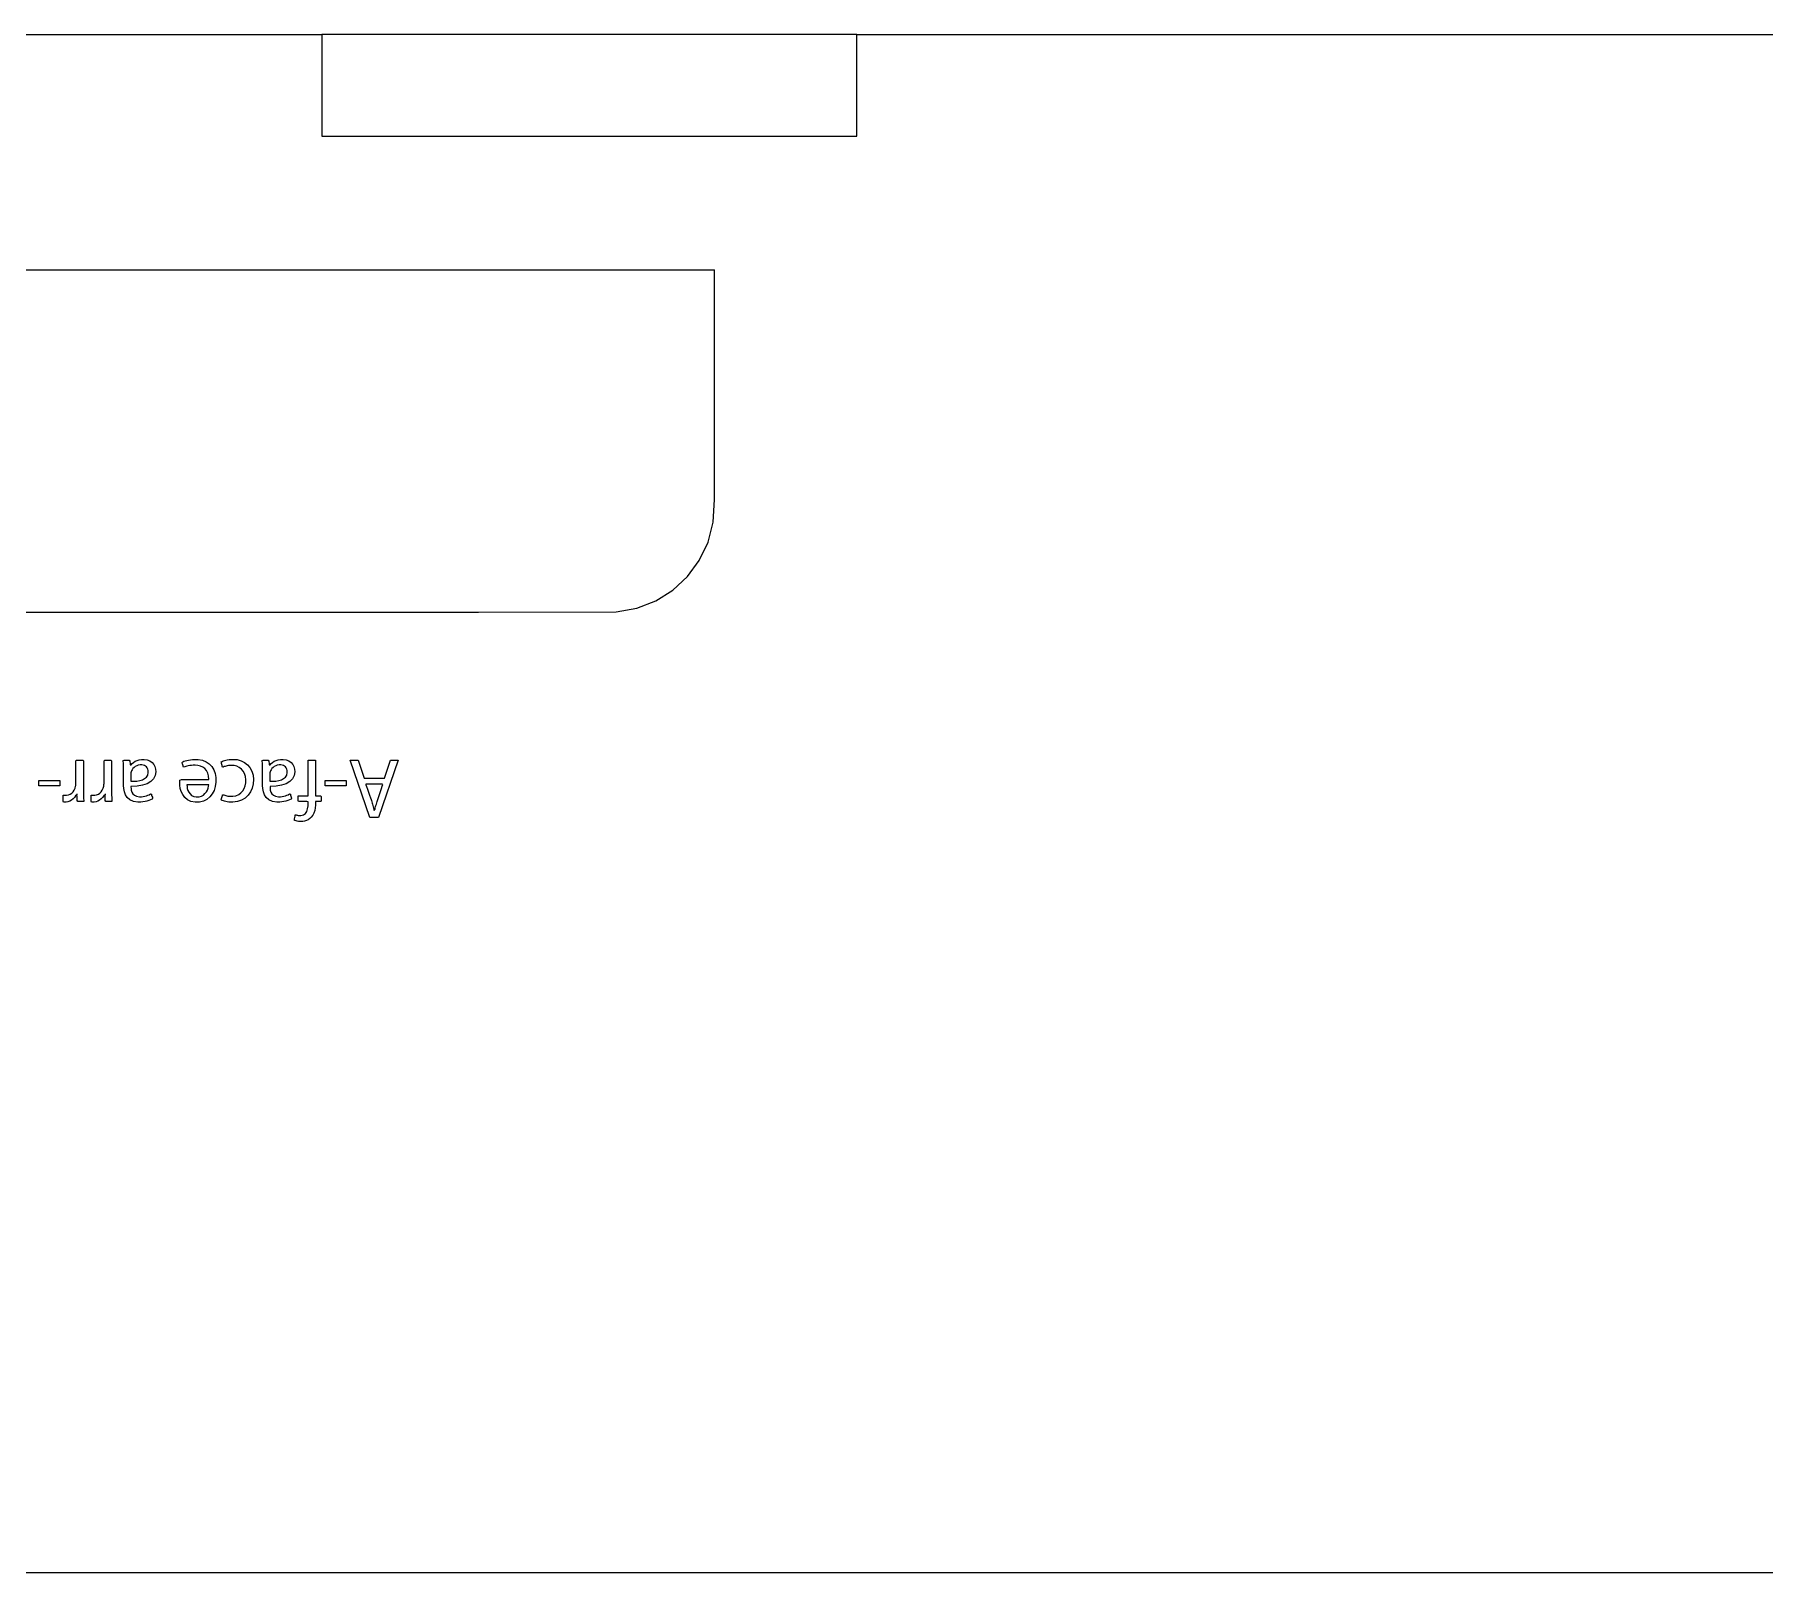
# Model space of a CAD drawing. Header units: metres. Extents: x 0 to 728, y 1000 to 1425.
# Drawn here: x 235.7 to 300.3, y 1247 to 1304.5 of the extents above; entities that cross this region are included whole.
import ezdxf

# ---------------------------------------------------------------- set-up
doc = ezdxf.new("R2010")
doc.units = ezdxf.units.M

msp = doc.modelspace()

# ---------------------------------------------------------------- linework, layer by layer
at = {"layer": 'COMPONENT1'}
for p, q in [((189.9, 1304.5), (246.402, 1304.5)), ((246.402, 1304.5), (246.402, 1300.7)), ((266.402, 1304.5), (246.402, 1304.5)), ((266.402, 1300.7), (266.402, 1304.5)), ((266.402, 1304.5), (312.1, 1304.5)), ((246.402, 1300.7), (266.402, 1300.7)), ((187.083, 1295.699), (261.083, 1295.699)), ((261.083, 1294.626), (261.083, 1295.699)), ((261.083, 1293.553), (261.083, 1294.626)), ((261.083, 1292.48), (261.083, 1293.553)), ((261.083, 1291.407), (261.083, 1292.48)), ((261.083, 1290.333), (261.083, 1291.407)), ((261.083, 1289.26), (261.083, 1290.333)), ((261.083, 1288.187), (261.083, 1289.26)), ((261.083, 1287.114), (261.083, 1288.187)), ((261.033, 1286.266), (261.083, 1287.114)), ((260.839, 1285.519), (261.033, 1286.266)), ((260.511, 1284.837), (260.839, 1285.519)), ((260.066, 1284.234), (260.511, 1284.837)), ((259.518, 1283.725), (260.066, 1284.234)), ((258.171, 1283.049), (258.881, 1283.325)), ((258.881, 1283.325), (259.518, 1283.725)), ((228.108, 1282.899), (236.156, 1282.899)), ((236.156, 1282.899), (244.205, 1282.899)), ((244.205, 1282.899), (252.254, 1282.899)), ((252.254, 1282.899), (257.403, 1282.912)), ((257.403, 1282.912), (258.171, 1283.049)), ((84.471, 1246.999), (302.001, 1246.999))]:
    msp.add_line(p, q, dxfattribs=at)
at = {"layer": 'COMPONENT6'}
for p, q in [((237.205, 1277.351), (237.229, 1277.366)), ((237.205, 1277.273), (237.205, 1277.351)), ((237.205, 1277.146), (237.205, 1277.273)), ((237.205, 1276.993), (237.205, 1277.146)), ((237.205, 1276.835), (237.205, 1276.993)), ((237.205, 1276.693), (237.205, 1276.835)), ((237.229, 1277.366), (237.269, 1277.366)), ((237.269, 1277.366), (237.32, 1277.366)), ((237.32, 1277.366), (237.374, 1277.366)), ((237.374, 1277.366), (237.424, 1277.366)), ((237.424, 1277.366), (237.463, 1277.366)), ((237.463, 1277.366), (237.485, 1277.342)), ((237.485, 1277.342), (237.485, 1277.235)), ((237.485, 1277.235), (237.485, 1277.068)), ((237.485, 1277.068), (237.485, 1276.869)), ((237.485, 1276.869), (237.485, 1276.665)), ((238.256, 1277.351), (238.28, 1277.366)), ((238.256, 1277.273), (238.256, 1277.351)), ((238.256, 1277.146), (238.256, 1277.273)), ((238.256, 1276.993), (238.256, 1277.146)), ((238.256, 1276.835), (238.256, 1276.993)), ((238.256, 1276.693), (238.256, 1276.835)), ((238.28, 1277.366), (238.32, 1277.366)), ((238.32, 1277.366), (238.371, 1277.366)), ((238.371, 1277.366), (238.425, 1277.366)), ((238.425, 1277.366), (238.475, 1277.366)), ((238.475, 1277.366), (238.514, 1277.366)), ((238.514, 1277.366), (238.535, 1277.342)), ((238.535, 1277.342), (238.535, 1277.235)), ((238.535, 1277.235), (238.535, 1277.068)), ((238.535, 1277.068), (238.535, 1276.869)), ((238.535, 1276.869), (238.535, 1276.665)), ((238.965, 1277.36), (239.006, 1277.366)), ((238.971, 1277.314), (238.965, 1277.36)), ((238.976, 1277.265), (238.971, 1277.314)), ((238.98, 1277.215), (238.976, 1277.265)), ((238.982, 1277.162), (238.98, 1277.215)), ((238.985, 1277.108), (238.982, 1277.162)), ((238.986, 1277.053), (238.985, 1277.108)), ((238.986, 1276.997), (238.986, 1277.053)), ((238.986, 1276.967), (238.986, 1276.997)), ((238.986, 1276.887), (238.986, 1276.967)), ((238.986, 1276.778), (238.986, 1276.887)), ((239.006, 1277.366), (239.052, 1277.366)), ((239.052, 1277.366), (239.104, 1277.366)), ((239.104, 1277.366), (239.154, 1277.366)), ((239.154, 1277.366), (239.193, 1277.366)), ((239.193, 1277.366), (239.218, 1277.338)), ((239.218, 1277.338), (239.222, 1277.303)), ((239.222, 1277.303), (239.227, 1277.263)), ((239.227, 1277.263), (239.231, 1277.224)), ((239.231, 1277.224), (239.235, 1277.192)), ((239.235, 1277.192), (239.263, 1277.194)), ((239.257, 1276.866), (239.256, 1276.833)), ((239.256, 1276.833), (239.256, 1276.801)), ((239.26, 1276.898), (239.257, 1276.866)), ((239.267, 1276.932), (239.26, 1276.898)), ((239.263, 1277.194), (239.307, 1277.242)), ((239.28, 1276.966), (239.267, 1276.932)), ((239.304, 1277.012), (239.28, 1276.966)), ((239.336, 1277.056), (239.304, 1277.012)), ((239.307, 1277.242), (239.361, 1277.287)), ((239.376, 1277.096), (239.336, 1277.056)), ((239.361, 1277.287), (239.422, 1277.327)), ((239.422, 1277.131), (239.376, 1277.096)), ((239.422, 1277.327), (239.492, 1277.359)), ((239.476, 1277.16), (239.422, 1277.131)), ((239.536, 1277.181), (239.476, 1277.16)), ((239.492, 1277.359), (239.569, 1277.383)), ((239.603, 1277.192), (239.536, 1277.181)), ((239.569, 1277.383), (239.653, 1277.398)), ((239.667, 1277.194), (239.603, 1277.192)), ((239.653, 1277.398), (239.753, 1277.4)), ((239.716, 1277.187), (239.667, 1277.194)), ((239.762, 1277.173), (239.716, 1277.187)), ((239.753, 1277.4), (239.87, 1277.381)), ((239.803, 1277.15), (239.762, 1277.173)), ((239.84, 1277.12), (239.803, 1277.15)), ((239.869, 1277.081), (239.84, 1277.12)), ((239.891, 1277.034), (239.869, 1277.081)), ((239.87, 1277.381), (239.968, 1277.341)), ((239.886, 1276.812), (239.907, 1276.906)), ((239.904, 1276.979), (239.891, 1277.034)), ((239.907, 1276.906), (239.904, 1276.979)), ((239.968, 1277.341), (240.049, 1277.283)), ((240.049, 1277.283), (240.111, 1277.211)), ((240.111, 1277.211), (240.155, 1277.128)), ((240.155, 1277.128), (240.18, 1277.039)), ((240.186, 1276.937), (240.162, 1276.794)), ((240.18, 1277.039), (240.186, 1276.937)), ((241.174, 1277.288), (241.196, 1277.313)), ((241.18, 1277.262), (241.174, 1277.288)), ((241.189, 1277.229), (241.18, 1277.262)), ((241.198, 1277.192), (241.189, 1277.229)), ((241.196, 1277.313), (241.24, 1277.33)), ((241.207, 1277.157), (241.198, 1277.192)), ((241.215, 1277.127), (241.207, 1277.157)), ((241.229, 1277.106), (241.215, 1277.127)), ((241.269, 1277.122), (241.229, 1277.106)), ((241.24, 1277.33), (241.291, 1277.347)), ((241.311, 1277.136), (241.269, 1277.122)), ((241.291, 1277.347), (241.349, 1277.363)), ((241.356, 1277.149), (241.311, 1277.136)), ((241.349, 1277.363), (241.413, 1277.376)), ((241.405, 1277.16), (241.356, 1277.149)), ((241.459, 1277.169), (241.405, 1277.16)), ((241.413, 1277.376), (241.484, 1277.388)), ((241.519, 1277.176), (241.459, 1277.169)), ((241.484, 1277.388), (241.561, 1277.396)), ((241.584, 1277.18), (241.519, 1277.176)), ((241.561, 1277.396), (241.645, 1277.4)), ((241.658, 1277.181), (241.584, 1277.18)), ((241.645, 1277.4), (241.779, 1277.396)), ((241.76, 1277.173), (241.658, 1277.181)), ((241.855, 1277.149), (241.76, 1277.173)), ((241.779, 1277.396), (241.935, 1277.367)), ((241.942, 1277.109), (241.855, 1277.149)), ((241.935, 1277.367), (242.072, 1277.312)), ((242.018, 1277.053), (241.942, 1277.109)), ((242.081, 1276.98), (242.018, 1277.053)), ((242.072, 1277.312), (242.189, 1277.234)), ((242.13, 1276.888), (242.081, 1276.98)), ((242.161, 1276.778), (242.13, 1276.888)), ((242.189, 1277.234), (242.285, 1277.133)), ((242.285, 1277.133), (242.359, 1277.011)), ((242.359, 1277.011), (242.41, 1276.872)), ((242.41, 1276.872), (242.437, 1276.716)), ((242.637, 1277.312), (242.668, 1277.326)), ((242.644, 1277.28), (242.637, 1277.312)), ((242.652, 1277.247), (242.644, 1277.28)), ((242.661, 1277.209), (242.652, 1277.247)), ((242.669, 1277.171), (242.661, 1277.209)), ((242.668, 1277.326), (242.707, 1277.34)), ((242.677, 1277.137), (242.669, 1277.171)), ((242.685, 1277.102), (242.677, 1277.137)), ((242.712, 1277.114), (242.685, 1277.102)), ((242.707, 1277.34), (242.753, 1277.355)), ((242.745, 1277.127), (242.712, 1277.114)), ((242.781, 1277.139), (242.745, 1277.127)), ((242.753, 1277.355), (242.805, 1277.369)), ((242.82, 1277.15), (242.781, 1277.139)), ((242.805, 1277.369), (242.864, 1277.381)), ((242.863, 1277.16), (242.82, 1277.15)), ((242.91, 1277.168), (242.863, 1277.16)), ((242.864, 1277.381), (242.928, 1277.391)), ((242.961, 1277.173), (242.91, 1277.168)), ((242.928, 1277.391), (242.997, 1277.398)), ((243.016, 1277.175), (242.961, 1277.173)), ((242.997, 1277.398), (243.071, 1277.401)), ((243.116, 1277.169), (243.016, 1277.175)), ((243.071, 1277.401), (243.227, 1277.389)), ((243.218, 1277.144), (243.116, 1277.169)), ((243.31, 1277.1), (243.218, 1277.144)), ((243.227, 1277.389), (243.376, 1277.351)), ((243.391, 1277.039), (243.31, 1277.1)), ((243.376, 1277.351), (243.508, 1277.287)), ((243.458, 1276.962), (243.391, 1277.039)), ((243.51, 1276.869), (243.458, 1276.962)), ((243.508, 1277.287), (243.62, 1277.2)), ((243.544, 1276.761), (243.51, 1276.869)), ((243.62, 1277.2), (243.711, 1277.091)), ((243.711, 1277.091), (243.78, 1276.962)), ((243.78, 1276.962), (243.825, 1276.815)), ((244.162, 1277.36), (244.203, 1277.366)), ((244.168, 1277.314), (244.162, 1277.36)), ((244.173, 1277.265), (244.168, 1277.314)), ((244.177, 1277.215), (244.173, 1277.265)), ((244.18, 1277.162), (244.177, 1277.215)), ((244.182, 1277.108), (244.18, 1277.162)), ((244.183, 1277.053), (244.182, 1277.108)), ((244.183, 1276.997), (244.183, 1277.053)), ((244.183, 1276.967), (244.183, 1276.997)), ((244.183, 1276.887), (244.183, 1276.967)), ((244.183, 1276.778), (244.183, 1276.887)), ((244.203, 1277.366), (244.249, 1277.366)), ((244.249, 1277.366), (244.302, 1277.366)), ((244.302, 1277.366), (244.351, 1277.366)), ((244.351, 1277.366), (244.391, 1277.366)), ((244.391, 1277.366), (244.415, 1277.338)), ((244.415, 1277.338), (244.419, 1277.303)), ((244.419, 1277.303), (244.424, 1277.263)), ((244.424, 1277.263), (244.428, 1277.224)), ((244.428, 1277.224), (244.432, 1277.192)), ((244.432, 1277.192), (244.46, 1277.194)), ((244.454, 1276.866), (244.453, 1276.833)), ((244.453, 1276.833), (244.453, 1276.801)), ((244.457, 1276.898), (244.454, 1276.866)), ((244.465, 1276.932), (244.457, 1276.898)), ((244.46, 1277.194), (244.505, 1277.242)), ((244.477, 1276.966), (244.465, 1276.932)), ((244.502, 1277.012), (244.477, 1276.966)), ((244.534, 1277.056), (244.502, 1277.012)), ((244.505, 1277.242), (244.558, 1277.287)), ((244.573, 1277.096), (244.534, 1277.056)), ((244.558, 1277.287), (244.619, 1277.327)), ((244.62, 1277.131), (244.573, 1277.096)), ((244.619, 1277.327), (244.689, 1277.359)), ((244.673, 1277.16), (244.62, 1277.131)), ((244.733, 1277.181), (244.673, 1277.16)), ((244.689, 1277.359), (244.766, 1277.383)), ((244.801, 1277.192), (244.733, 1277.181)), ((244.766, 1277.383), (244.85, 1277.398)), ((244.864, 1277.194), (244.801, 1277.192)), ((244.85, 1277.398), (244.951, 1277.4)), ((244.913, 1277.187), (244.864, 1277.194)), ((244.959, 1277.173), (244.913, 1277.187)), ((244.951, 1277.4), (245.067, 1277.381)), ((245.001, 1277.15), (244.959, 1277.173)), ((245.037, 1277.12), (245.001, 1277.15)), ((245.066, 1277.081), (245.037, 1277.12)), ((245.088, 1277.034), (245.066, 1277.081)), ((245.067, 1277.381), (245.166, 1277.341)), ((245.083, 1276.812), (245.104, 1276.906)), ((245.101, 1276.979), (245.088, 1277.034)), ((245.104, 1276.906), (245.101, 1276.979)), ((245.166, 1277.341), (245.246, 1277.283)), ((245.246, 1277.283), (245.308, 1277.211)), ((245.308, 1277.211), (245.352, 1277.128)), ((245.352, 1277.128), (245.377, 1277.039)), ((245.384, 1276.937), (245.359, 1276.794)), ((245.377, 1277.039), (245.384, 1276.937)), ((245.885, 1277.364), (245.952, 1277.366)), ((245.885, 1277.241), (245.885, 1277.364)), ((245.885, 1276.975), (245.885, 1277.241)), ((245.885, 1276.644), (245.885, 1276.975)), ((245.952, 1277.366), (246.019, 1277.366)), ((246.019, 1277.366), (246.088, 1277.366)), ((246.088, 1277.366), (246.162, 1277.366)), ((246.162, 1277.366), (246.162, 1277.264)), ((246.162, 1277.264), (246.162, 1277.011)), ((246.162, 1277.011), (246.162, 1276.684)), ((248.19, 1275.225), (247.46, 1277.366)), ((247.46, 1277.366), (247.755, 1277.366)), ((247.755, 1277.366), (247.984, 1276.693)), ((249.251, 1277.366), (248.521, 1275.225)), ((248.743, 1276.693), (248.965, 1277.366)), ((248.965, 1277.366), (249.251, 1277.366)), ((235.814, 1276.407), (235.814, 1276.61)), ((235.814, 1276.61), (236.599, 1276.61)), ((236.599, 1276.407), (235.814, 1276.407)), ((236.599, 1276.61), (236.599, 1276.407)), ((237.048, 1276.142), (237.097, 1276.192)), ((237.097, 1276.192), (237.138, 1276.252)), ((237.138, 1276.252), (237.17, 1276.321)), ((237.17, 1276.321), (237.192, 1276.398)), ((237.192, 1276.398), (237.197, 1276.428)), ((237.197, 1276.428), (237.201, 1276.46)), ((237.201, 1276.46), (237.204, 1276.495)), ((237.204, 1276.495), (237.205, 1276.53)), ((237.205, 1276.59), (237.205, 1276.693)), ((237.205, 1276.53), (237.205, 1276.59)), ((237.485, 1276.665), (237.485, 1276.486)), ((237.485, 1276.486), (237.485, 1276.357)), ((237.485, 1276.357), (237.485, 1276.308)), ((237.485, 1276.308), (237.485, 1276.239)), ((237.485, 1276.239), (237.485, 1276.172)), ((238.099, 1276.142), (238.148, 1276.192)), ((238.148, 1276.192), (238.189, 1276.252)), ((238.189, 1276.252), (238.221, 1276.321)), ((238.221, 1276.321), (238.243, 1276.398)), ((238.243, 1276.398), (238.248, 1276.428)), ((238.248, 1276.428), (238.252, 1276.46)), ((238.252, 1276.46), (238.255, 1276.495)), ((238.255, 1276.495), (238.256, 1276.53)), ((238.256, 1276.59), (238.256, 1276.693)), ((238.256, 1276.53), (238.256, 1276.59)), ((238.535, 1276.665), (238.535, 1276.486)), ((238.535, 1276.486), (238.535, 1276.357)), ((238.535, 1276.357), (238.535, 1276.308)), ((238.535, 1276.308), (238.536, 1276.239)), ((238.536, 1276.239), (238.536, 1276.172)), ((238.986, 1276.659), (238.986, 1276.778)), ((238.986, 1276.547), (238.986, 1276.659)), ((238.986, 1276.462), (238.986, 1276.547)), ((238.986, 1276.423), (238.986, 1276.462)), ((238.991, 1276.313), (238.986, 1276.423)), ((239.014, 1276.187), (238.991, 1276.313)), ((239.056, 1276.071), (239.014, 1276.187)), ((239.256, 1276.801), (239.256, 1276.758)), ((239.256, 1276.758), (239.256, 1276.71)), ((239.256, 1276.71), (239.256, 1276.662)), ((239.256, 1276.662), (239.256, 1276.621)), ((239.256, 1276.621), (239.256, 1276.581)), ((239.256, 1276.581), (239.369, 1276.582)), ((239.496, 1276.398), (239.262, 1276.388)), ((239.262, 1276.388), (239.262, 1276.358)), ((239.262, 1276.358), (239.264, 1276.307)), ((239.264, 1276.307), (239.274, 1276.243)), ((239.274, 1276.243), (239.295, 1276.177)), ((239.295, 1276.177), (239.331, 1276.115)), ((239.369, 1276.582), (239.481, 1276.59)), ((239.481, 1276.59), (239.588, 1276.608)), ((239.698, 1276.433), (239.496, 1276.398)), ((239.588, 1276.608), (239.687, 1276.637)), ((239.687, 1276.637), (239.772, 1276.679)), ((239.866, 1276.49), (239.698, 1276.433)), ((239.772, 1276.679), (239.84, 1276.737)), ((239.84, 1276.737), (239.886, 1276.812)), ((240.001, 1276.57), (239.866, 1276.49)), ((240.099, 1276.671), (240.001, 1276.57)), ((240.162, 1276.794), (240.099, 1276.671)), ((241.085, 1276.561), (241.087, 1276.595)), ((241.085, 1276.523), (241.085, 1276.561)), ((241.088, 1276.433), (241.085, 1276.523)), ((241.087, 1276.595), (241.09, 1276.624)), ((241.106, 1276.316), (241.088, 1276.433)), ((241.09, 1276.624), (241.149, 1276.648)), ((241.14, 1276.197), (241.106, 1276.316)), ((241.194, 1276.082), (241.14, 1276.197)), ((241.149, 1276.648), (241.276, 1276.648)), ((241.276, 1276.648), (241.449, 1276.648)), ((241.355, 1276.448), (241.357, 1276.381)), ((241.387, 1276.448), (241.355, 1276.448)), ((241.357, 1276.381), (241.368, 1276.31)), ((241.368, 1276.31), (241.389, 1276.238)), ((241.473, 1276.448), (241.387, 1276.448)), ((241.389, 1276.238), (241.422, 1276.168)), ((241.449, 1276.648), (241.645, 1276.648)), ((241.596, 1276.448), (241.473, 1276.448)), ((241.738, 1276.448), (241.596, 1276.448)), ((241.645, 1276.648), (241.84, 1276.648)), ((241.883, 1276.448), (241.738, 1276.448)), ((241.84, 1276.648), (242.009, 1276.648)), ((242.015, 1276.448), (241.883, 1276.448)), ((242.009, 1276.648), (242.129, 1276.648)), ((242.115, 1276.448), (242.015, 1276.448)), ((242.029, 1276.119), (242.079, 1276.183)), ((242.079, 1276.183), (242.117, 1276.253)), ((242.167, 1276.448), (242.115, 1276.448)), ((242.117, 1276.253), (242.145, 1276.327)), ((242.129, 1276.648), (242.174, 1276.648)), ((242.145, 1276.327), (242.163, 1276.401)), ((242.174, 1276.648), (242.161, 1276.778)), ((242.163, 1276.401), (242.167, 1276.448)), ((242.369, 1276.238), (242.3, 1276.107)), ((242.415, 1276.386), (242.369, 1276.238)), ((242.438, 1276.547), (242.415, 1276.386)), ((242.437, 1276.716), (242.438, 1276.547)), ((243.375, 1276.143), (243.445, 1276.219)), ((243.445, 1276.219), (243.499, 1276.309)), ((243.499, 1276.309), (243.536, 1276.41)), ((243.536, 1276.41), (243.557, 1276.519)), ((243.56, 1276.639), (243.544, 1276.761)), ((243.557, 1276.519), (243.56, 1276.639)), ((243.734, 1276.18), (243.645, 1276.057)), ((243.798, 1276.322), (243.734, 1276.18)), ((243.835, 1276.48), (243.798, 1276.322)), ((243.825, 1276.815), (243.843, 1276.651)), ((243.843, 1276.651), (243.835, 1276.48)), ((244.183, 1276.659), (244.183, 1276.778)), ((244.183, 1276.547), (244.183, 1276.659)), ((244.183, 1276.462), (244.183, 1276.547)), ((244.183, 1276.423), (244.183, 1276.462)), ((244.189, 1276.313), (244.183, 1276.423)), ((244.211, 1276.187), (244.189, 1276.313)), ((244.254, 1276.071), (244.211, 1276.187)), ((244.453, 1276.801), (244.453, 1276.758)), ((244.453, 1276.758), (244.453, 1276.71)), ((244.453, 1276.71), (244.453, 1276.662)), ((244.453, 1276.662), (244.453, 1276.621)), ((244.453, 1276.621), (244.453, 1276.581)), ((244.453, 1276.581), (244.566, 1276.582)), ((244.693, 1276.398), (244.46, 1276.388)), ((244.46, 1276.388), (244.46, 1276.358)), ((244.46, 1276.358), (244.462, 1276.307)), ((244.462, 1276.307), (244.471, 1276.243)), ((244.471, 1276.243), (244.492, 1276.177)), ((244.492, 1276.177), (244.529, 1276.115)), ((244.566, 1276.582), (244.678, 1276.59)), ((244.678, 1276.59), (244.786, 1276.608)), ((244.895, 1276.433), (244.693, 1276.398)), ((244.786, 1276.608), (244.884, 1276.637)), ((244.884, 1276.637), (244.969, 1276.679)), ((245.064, 1276.49), (244.895, 1276.433)), ((244.969, 1276.679), (245.037, 1276.737)), ((245.037, 1276.737), (245.083, 1276.812)), ((245.198, 1276.57), (245.064, 1276.49)), ((245.297, 1276.671), (245.198, 1276.57)), ((245.359, 1276.794), (245.297, 1276.671)), ((245.885, 1276.328), (245.885, 1276.644)), ((245.885, 1276.103), (245.885, 1276.328)), ((246.162, 1276.684), (246.162, 1276.362)), ((246.162, 1276.362), (246.162, 1276.122)), ((246.517, 1276.407), (246.517, 1276.61)), ((246.517, 1276.61), (247.302, 1276.61)), ((247.302, 1276.407), (246.517, 1276.407)), ((247.302, 1276.61), (247.302, 1276.407)), ((247.984, 1276.693), (248.743, 1276.693)), ((248.038, 1276.477), (248.047, 1276.451)), ((248.065, 1276.477), (248.038, 1276.477)), ((248.047, 1276.451), (248.07, 1276.384)), ((248.135, 1276.477), (248.065, 1276.477)), ((248.07, 1276.384), (248.103, 1276.288)), ((248.103, 1276.288), (248.141, 1276.178)), ((248.236, 1276.477), (248.135, 1276.477)), ((248.141, 1276.178), (248.179, 1276.066)), ((248.352, 1276.477), (248.236, 1276.477)), ((248.469, 1276.477), (248.352, 1276.477)), ((248.573, 1276.477), (248.469, 1276.477)), ((248.552, 1276.083), (248.591, 1276.195)), ((248.65, 1276.477), (248.573, 1276.477)), ((248.591, 1276.195), (248.628, 1276.305)), ((248.628, 1276.305), (248.659, 1276.397)), ((248.68, 1276.459), (248.65, 1276.477)), ((248.659, 1276.397), (248.68, 1276.459)), ((236.726, 1276.058), (236.761, 1276.062)), ((236.726, 1276.029), (236.726, 1276.058)), ((236.726, 1275.985), (236.726, 1276.029)), ((236.726, 1275.935), (236.726, 1275.985)), ((236.726, 1275.885), (236.726, 1275.935)), ((236.726, 1275.842), (236.726, 1275.885)), ((236.737, 1275.802), (236.726, 1275.842)), ((236.765, 1275.799), (236.737, 1275.802)), ((236.761, 1276.062), (236.799, 1276.061)), ((236.796, 1275.797), (236.765, 1275.799)), ((236.835, 1275.798), (236.796, 1275.797)), ((236.799, 1276.061), (236.856, 1276.062)), ((236.906, 1275.811), (236.835, 1275.798)), ((236.856, 1276.062), (236.927, 1276.076)), ((236.974, 1275.835), (236.906, 1275.811)), ((236.927, 1276.076), (236.991, 1276.103)), ((237.037, 1275.871), (236.974, 1275.835)), ((236.991, 1276.103), (237.048, 1276.142)), ((237.095, 1275.918), (237.037, 1275.871)), ((237.146, 1275.975), (237.095, 1275.918)), ((237.189, 1276.041), (237.146, 1275.975)), ((237.242, 1276.079), (237.189, 1276.041)), ((237.241, 1276.117), (237.242, 1276.079)), ((237.244, 1276.026), (237.242, 1276.079)), ((237.247, 1275.967), (237.244, 1276.026)), ((237.249, 1275.91), (237.247, 1275.967)), ((237.251, 1275.863), (237.249, 1275.91)), ((237.274, 1275.829), (237.251, 1275.863)), ((237.309, 1275.829), (237.274, 1275.829)), ((237.353, 1275.829), (237.309, 1275.829)), ((237.401, 1275.829), (237.353, 1275.829)), ((237.444, 1275.829), (237.401, 1275.829)), ((237.496, 1275.829), (237.444, 1275.829)), ((237.485, 1276.172), (237.486, 1276.107)), ((237.486, 1276.107), (237.488, 1276.045)), ((237.488, 1276.045), (237.489, 1275.984)), ((237.489, 1275.984), (237.492, 1275.925)), ((237.492, 1275.925), (237.495, 1275.868)), ((237.495, 1275.868), (237.496, 1275.829)), ((237.776, 1276.058), (237.812, 1276.062)), ((237.776, 1276.029), (237.776, 1276.058)), ((237.776, 1275.985), (237.776, 1276.029)), ((237.776, 1275.935), (237.776, 1275.985)), ((237.776, 1275.885), (237.776, 1275.935)), ((237.776, 1275.842), (237.776, 1275.885)), ((237.788, 1275.802), (237.776, 1275.842)), ((237.816, 1275.799), (237.788, 1275.802)), ((237.812, 1276.062), (237.85, 1276.061)), ((237.847, 1275.797), (237.816, 1275.799)), ((237.886, 1275.798), (237.847, 1275.797)), ((237.85, 1276.061), (237.907, 1276.062)), ((237.957, 1275.811), (237.886, 1275.798)), ((237.907, 1276.062), (237.977, 1276.076)), ((238.025, 1275.835), (237.957, 1275.811)), ((237.977, 1276.076), (238.042, 1276.103)), ((238.088, 1275.871), (238.025, 1275.835)), ((238.042, 1276.103), (238.099, 1276.142)), ((238.146, 1275.918), (238.088, 1275.871)), ((238.197, 1275.975), (238.146, 1275.918)), ((238.24, 1276.041), (238.197, 1275.975)), ((238.293, 1276.079), (238.24, 1276.041)), ((238.292, 1276.117), (238.293, 1276.079)), ((238.295, 1276.026), (238.293, 1276.079)), ((238.298, 1275.967), (238.295, 1276.026)), ((238.3, 1275.91), (238.298, 1275.967)), ((238.302, 1275.863), (238.3, 1275.91)), ((238.325, 1275.829), (238.302, 1275.863)), ((238.36, 1275.829), (238.325, 1275.829)), ((238.404, 1275.829), (238.36, 1275.829)), ((238.451, 1275.829), (238.404, 1275.829)), ((238.495, 1275.829), (238.451, 1275.829)), ((238.547, 1275.829), (238.495, 1275.829)), ((238.536, 1276.172), (238.537, 1276.107)), ((238.537, 1276.107), (238.539, 1276.045)), ((238.539, 1276.045), (238.54, 1275.984)), ((238.54, 1275.984), (238.543, 1275.925)), ((238.543, 1275.925), (238.546, 1275.868)), ((238.546, 1275.868), (238.547, 1275.829)), ((239.124, 1275.968), (239.056, 1276.071)), ((239.221, 1275.884), (239.124, 1275.968)), ((239.35, 1275.826), (239.221, 1275.884)), ((239.331, 1276.115), (239.388, 1276.061)), ((239.516, 1275.798), (239.35, 1275.826)), ((239.388, 1276.061), (239.468, 1276.022)), ((239.468, 1276.022), (239.575, 1276.004)), ((239.628, 1275.799), (239.516, 1275.798)), ((239.575, 1276.004), (239.656, 1276.005)), ((239.708, 1275.806), (239.628, 1275.799)), ((239.656, 1276.005), (239.717, 1276.01)), ((239.786, 1275.819), (239.708, 1275.806)), ((239.717, 1276.01), (239.777, 1276.021)), ((239.777, 1276.021), (239.836, 1276.035)), ((239.86, 1275.837), (239.786, 1275.819)), ((239.836, 1276.035), (239.892, 1276.055)), ((239.93, 1275.859), (239.86, 1275.837)), ((239.892, 1276.055), (239.946, 1276.078)), ((239.996, 1275.886), (239.93, 1275.859)), ((239.946, 1276.078), (239.995, 1276.105)), ((239.995, 1276.105), (240.023, 1276.094)), ((240.055, 1275.916), (239.996, 1275.886)), ((240.023, 1276.094), (240.034, 1276.062)), ((240.034, 1276.062), (240.047, 1276.024)), ((240.047, 1276.024), (240.06, 1275.986)), ((240.071, 1275.954), (240.055, 1275.916)), ((240.06, 1275.986), (240.071, 1275.954)), ((241.27, 1275.978), (241.194, 1276.082)), ((241.371, 1275.892), (241.27, 1275.978)), ((241.5, 1275.83), (241.371, 1275.892)), ((241.422, 1276.168), (241.469, 1276.106)), ((241.469, 1276.106), (241.53, 1276.054)), ((241.659, 1275.799), (241.5, 1275.83)), ((241.53, 1276.054), (241.609, 1276.017)), ((241.609, 1276.017), (241.705, 1275.998)), ((241.827, 1275.804), (241.659, 1275.799)), ((241.705, 1275.998), (241.807, 1276.002)), ((241.807, 1276.002), (241.894, 1276.025)), ((241.973, 1275.841), (241.827, 1275.804)), ((241.894, 1276.025), (241.968, 1276.066)), ((241.968, 1276.066), (242.029, 1276.119)), ((242.101, 1275.905), (241.973, 1275.841)), ((242.211, 1275.995), (242.101, 1275.905)), ((242.3, 1276.107), (242.211, 1275.995)), ((242.637, 1275.901), (242.646, 1275.931)), ((242.643, 1275.873), (242.637, 1275.901)), ((242.676, 1275.858), (242.643, 1275.873)), ((242.646, 1275.931), (242.657, 1275.968)), ((242.657, 1275.968), (242.669, 1276.007)), ((242.669, 1276.007), (242.68, 1276.044)), ((242.716, 1275.844), (242.676, 1275.858)), ((242.68, 1276.044), (242.689, 1276.073)), ((242.689, 1276.073), (242.735, 1276.073)), ((242.76, 1275.831), (242.716, 1275.844)), ((242.735, 1276.073), (242.767, 1276.06)), ((242.809, 1275.819), (242.76, 1275.831)), ((242.767, 1276.06), (242.803, 1276.049)), ((242.803, 1276.049), (242.842, 1276.038)), ((242.861, 1275.809), (242.809, 1275.819)), ((242.842, 1276.038), (242.886, 1276.03)), ((242.917, 1275.802), (242.861, 1275.809)), ((242.886, 1276.03), (242.934, 1276.023)), ((242.976, 1275.798), (242.917, 1275.802)), ((242.934, 1276.023), (242.985, 1276.02)), ((243.073, 1275.798), (242.976, 1275.798)), ((242.985, 1276.02), (243.069, 1276.021)), ((243.069, 1276.021), (243.186, 1276.042)), ((243.246, 1275.823), (243.073, 1275.798)), ((243.186, 1276.042), (243.288, 1276.083)), ((243.399, 1275.876), (243.246, 1275.823)), ((243.288, 1276.083), (243.375, 1276.143)), ((243.533, 1275.955), (243.399, 1275.876)), ((243.645, 1276.057), (243.533, 1275.955)), ((244.321, 1275.968), (244.254, 1276.071)), ((244.418, 1275.884), (244.321, 1275.968)), ((244.547, 1275.826), (244.418, 1275.884)), ((244.529, 1276.115), (244.585, 1276.061)), ((244.713, 1275.798), (244.547, 1275.826)), ((244.585, 1276.061), (244.665, 1276.022)), ((244.665, 1276.022), (244.773, 1276.004)), ((244.826, 1275.799), (244.713, 1275.798)), ((244.773, 1276.004), (244.853, 1276.005)), ((244.905, 1275.806), (244.826, 1275.799)), ((244.853, 1276.005), (244.914, 1276.01)), ((244.983, 1275.819), (244.905, 1275.806)), ((244.914, 1276.01), (244.975, 1276.021)), ((244.975, 1276.021), (245.033, 1276.035)), ((245.057, 1275.837), (244.983, 1275.819)), ((245.033, 1276.035), (245.09, 1276.055)), ((245.128, 1275.859), (245.057, 1275.837)), ((245.09, 1276.055), (245.143, 1276.078)), ((245.193, 1275.886), (245.128, 1275.859)), ((245.143, 1276.078), (245.193, 1276.105)), ((245.193, 1276.105), (245.22, 1276.094)), ((245.252, 1275.916), (245.193, 1275.886)), ((245.22, 1276.094), (245.231, 1276.062)), ((245.231, 1276.062), (245.244, 1276.024)), ((245.244, 1276.024), (245.257, 1275.986)), ((245.268, 1275.954), (245.252, 1275.916)), ((245.257, 1275.986), (245.268, 1275.954)), ((245.514, 1276.039), (245.585, 1276.042)), ((245.514, 1276.013), (245.514, 1276.039)), ((245.514, 1275.967), (245.514, 1276.013)), ((245.514, 1275.913), (245.514, 1275.967)), ((245.514, 1275.864), (245.514, 1275.913)), ((245.521, 1275.829), (245.514, 1275.864)), ((245.572, 1275.829), (245.521, 1275.829)), ((245.655, 1275.829), (245.572, 1275.829)), ((245.585, 1276.042), (245.672, 1276.042)), ((245.749, 1275.829), (245.655, 1275.829)), ((245.672, 1276.042), (245.765, 1276.042)), ((245.831, 1275.829), (245.749, 1275.829)), ((245.765, 1276.042), (245.843, 1276.042)), ((245.885, 1275.814), (245.831, 1275.829)), ((245.836, 1275.455), (245.867, 1275.551)), ((245.843, 1276.042), (245.884, 1276.042)), ((245.867, 1275.551), (245.883, 1275.662)), ((245.883, 1275.662), (245.885, 1275.747)), ((245.884, 1276.042), (245.885, 1276.103)), ((245.885, 1275.774), (245.885, 1275.814)), ((245.885, 1275.747), (245.885, 1275.774)), ((246.15, 1275.586), (246.13, 1275.486)), ((246.16, 1275.691), (246.15, 1275.586)), ((246.162, 1275.766), (246.16, 1275.691)), ((246.162, 1276.122), (246.162, 1276.042)), ((246.162, 1276.042), (246.225, 1276.042)), ((246.167, 1275.829), (246.162, 1275.801)), ((246.162, 1275.801), (246.162, 1275.766)), ((246.197, 1275.829), (246.167, 1275.829)), ((246.246, 1275.829), (246.197, 1275.829)), ((246.225, 1276.042), (246.278, 1276.042)), ((246.3, 1275.829), (246.246, 1275.829)), ((246.278, 1276.042), (246.328, 1276.042)), ((246.346, 1275.829), (246.3, 1275.829)), ((246.328, 1276.042), (246.365, 1276.042)), ((246.374, 1275.836), (246.346, 1275.829)), ((246.365, 1276.042), (246.374, 1276.017)), ((246.374, 1276.017), (246.374, 1275.973)), ((246.374, 1275.973), (246.374, 1275.919)), ((246.374, 1275.919), (246.374, 1275.869)), ((246.374, 1275.869), (246.374, 1275.836)), ((248.179, 1276.066), (248.214, 1275.967)), ((248.214, 1275.967), (248.239, 1275.894)), ((248.239, 1275.894), (248.25, 1275.861)), ((248.25, 1275.861), (248.265, 1275.818)), ((248.265, 1275.818), (248.281, 1275.768)), ((248.281, 1275.768), (248.295, 1275.719)), ((248.295, 1275.719), (248.309, 1275.671)), ((248.309, 1275.671), (248.322, 1275.624)), ((248.322, 1275.624), (248.334, 1275.577)), ((248.334, 1275.577), (248.346, 1275.531)), ((248.346, 1275.531), (248.358, 1275.485)), ((248.358, 1275.485), (248.386, 1275.539)), ((248.386, 1275.539), (248.398, 1275.586)), ((248.398, 1275.586), (248.41, 1275.633)), ((248.41, 1275.633), (248.423, 1275.681)), ((248.423, 1275.681), (248.436, 1275.729)), ((248.436, 1275.729), (248.45, 1275.777)), ((248.45, 1275.777), (248.465, 1275.825)), ((248.465, 1275.825), (248.477, 1275.86)), ((248.477, 1275.86), (248.491, 1275.901)), ((248.491, 1275.901), (248.518, 1275.98)), ((248.518, 1275.98), (248.552, 1276.083)), ((245.373, 1275.12), (245.381, 1275.175)), ((245.403, 1275.109), (245.373, 1275.12)), ((245.381, 1275.175), (245.39, 1275.228)), ((245.39, 1275.228), (245.399, 1275.281)), ((245.399, 1275.281), (245.406, 1275.322)), ((245.438, 1275.098), (245.403, 1275.109)), ((245.406, 1275.322), (245.433, 1275.326)), ((245.433, 1275.326), (245.458, 1275.318)), ((245.477, 1275.089), (245.438, 1275.098)), ((245.458, 1275.318), (245.486, 1275.311)), ((245.52, 1275.082), (245.477, 1275.089)), ((245.486, 1275.311), (245.518, 1275.306)), ((245.518, 1275.306), (245.554, 1275.302)), ((245.568, 1275.077), (245.52, 1275.082)), ((245.554, 1275.302), (245.608, 1275.302)), ((245.621, 1275.076), (245.568, 1275.077)), ((245.608, 1275.302), (245.709, 1275.325)), ((245.688, 1275.081), (245.621, 1275.076)), ((245.755, 1275.094), (245.688, 1275.081)), ((245.709, 1275.325), (245.784, 1275.377)), ((245.821, 1275.115), (245.755, 1275.094)), ((245.784, 1275.377), (245.836, 1275.455)), ((245.885, 1275.145), (245.821, 1275.115)), ((245.945, 1275.185), (245.885, 1275.145)), ((246.002, 1275.238), (245.945, 1275.185)), ((246.057, 1275.311), (246.002, 1275.238)), ((246.099, 1275.394), (246.057, 1275.311)), ((246.13, 1275.486), (246.099, 1275.394)), ((248.521, 1275.225), (248.19, 1275.225))]:
    msp.add_line(p, q, dxfattribs=at)

doc.saveas('drawing.dxf')
